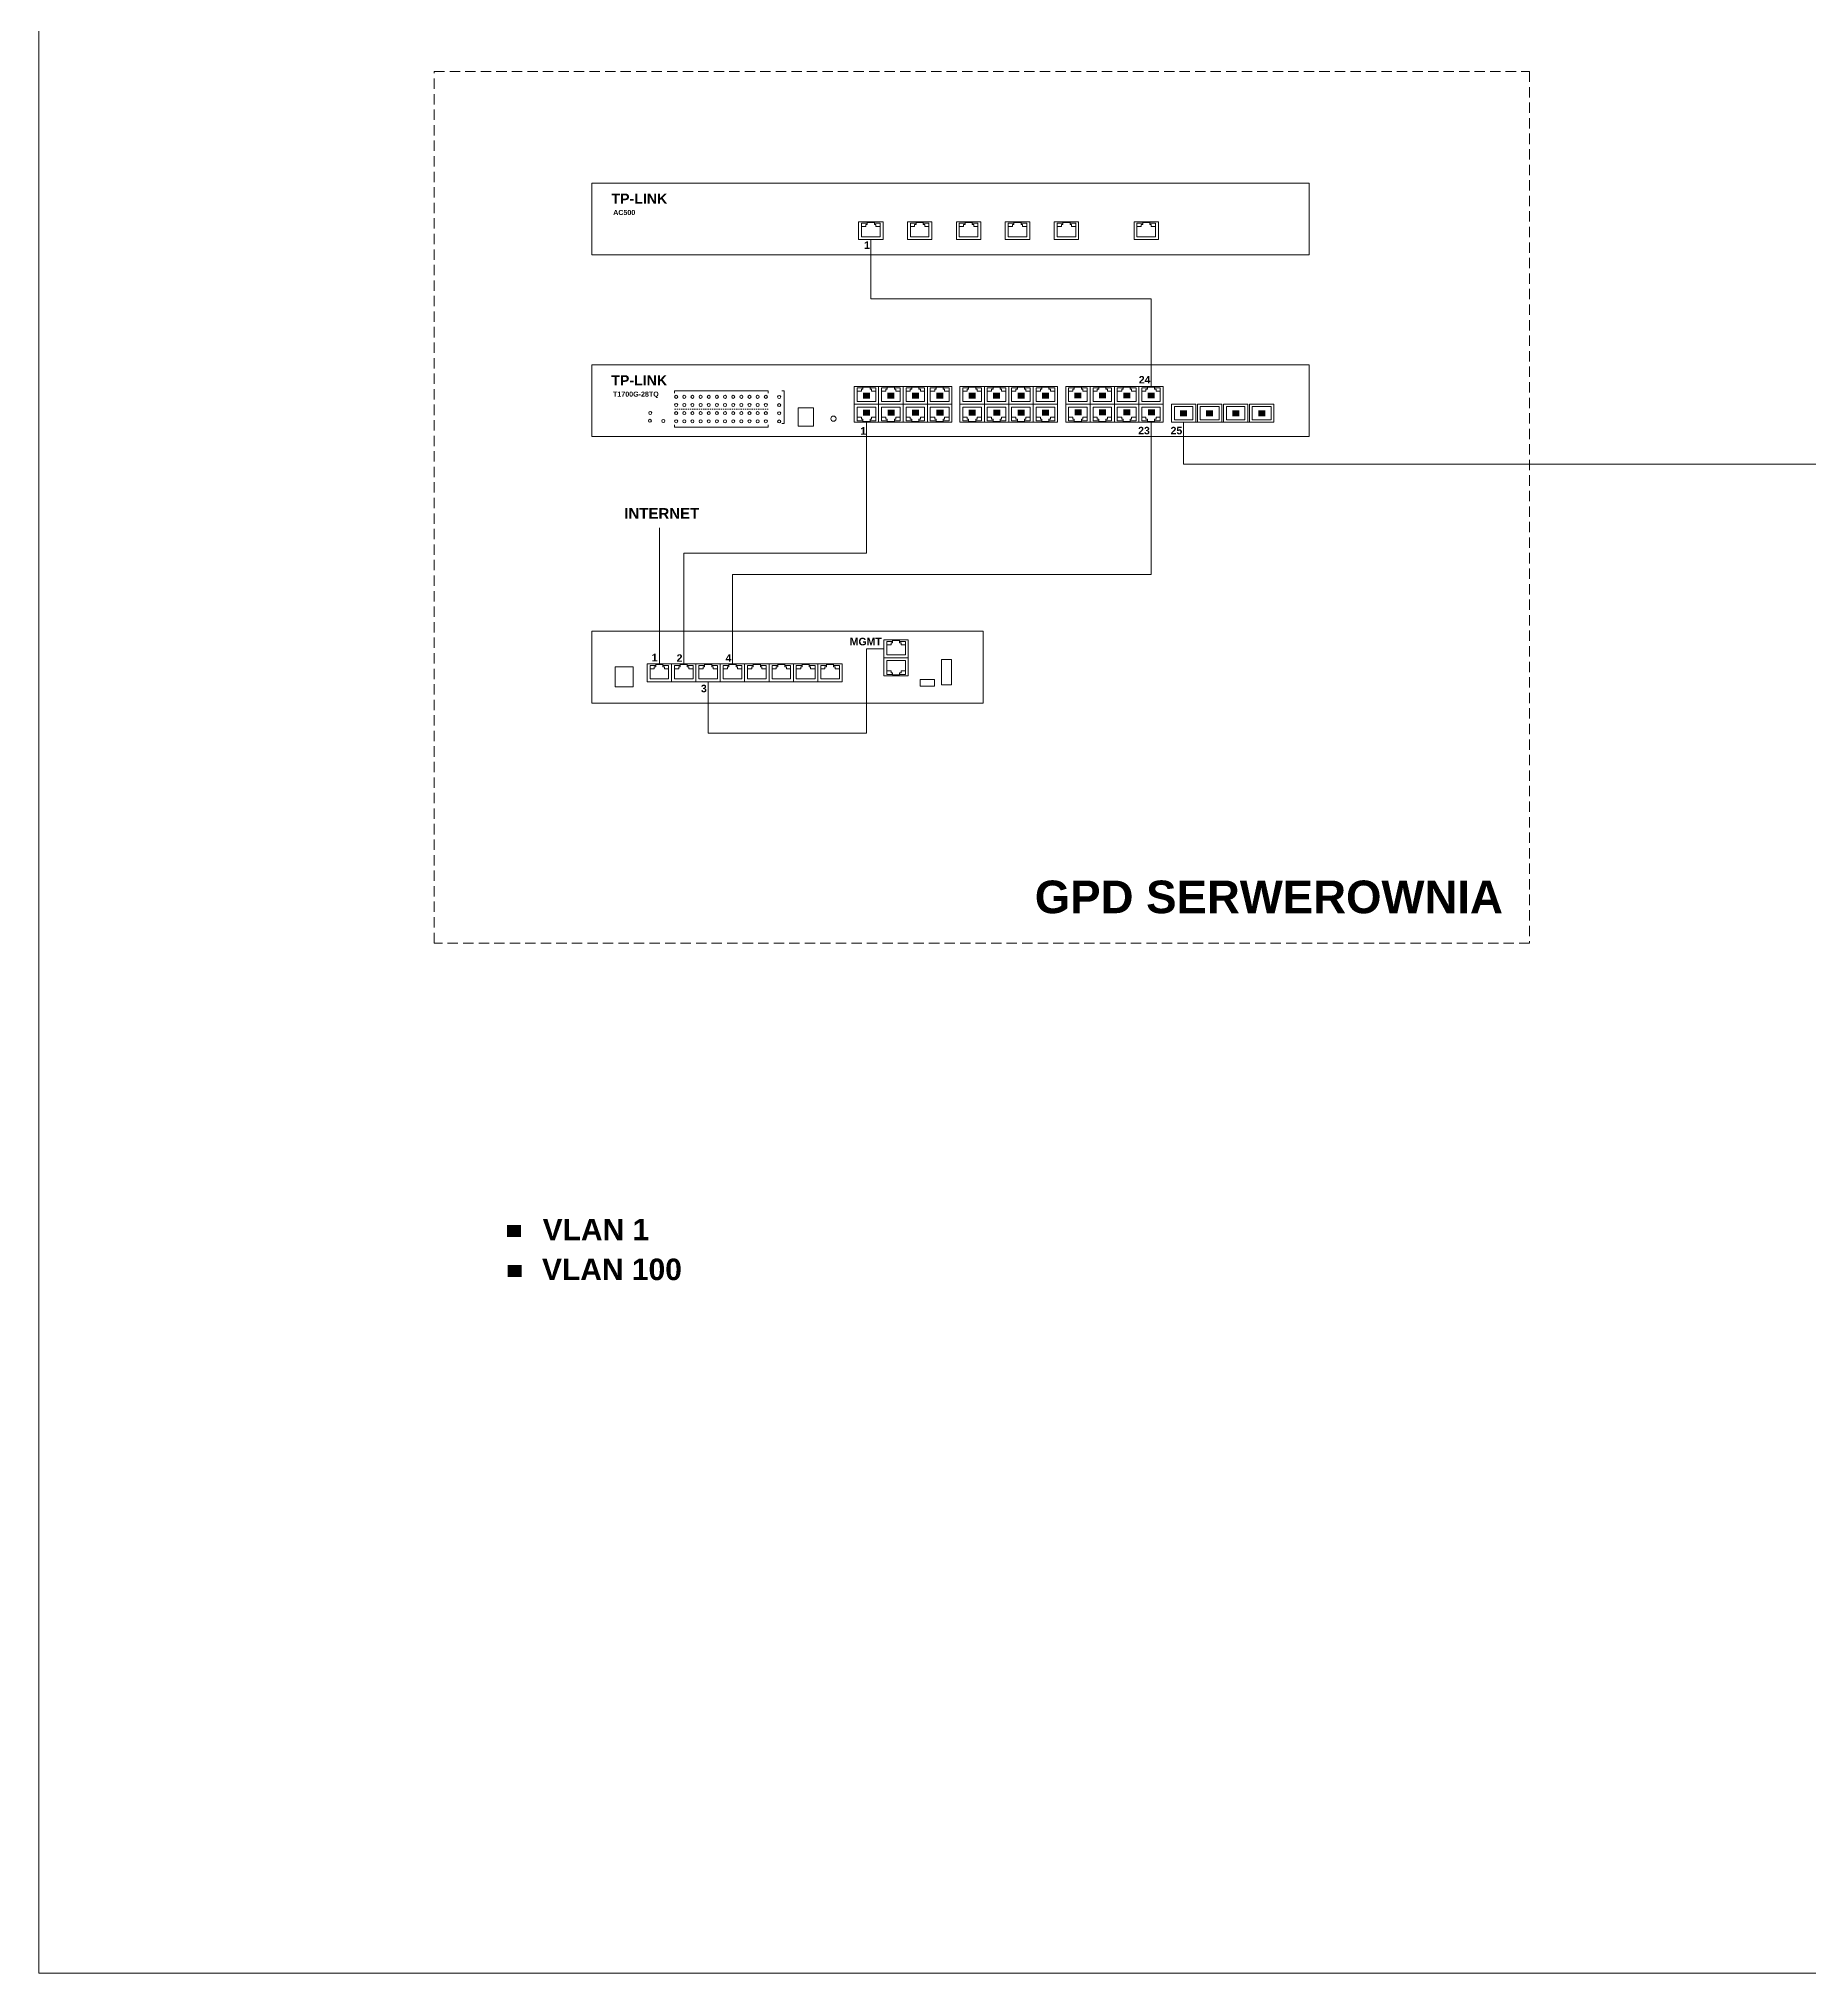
# Model space of a CAD drawing. Header units: millimetres. Extents: x -100 to 2795, y 2449 to 4458.
# Drawn here: x -100 to 985, y 2449 to 3635 of the extents above; entities that cross this region are included whole.
import ezdxf

# ---------------------------------------------------------------- set-up
doc = ezdxf.new("R2010")
doc.units = ezdxf.units.MM
doc.linetypes.add('JIS_02_0.7', pattern=[1.35, 0.75, -0.6])
doc.linetypes.add('KRESKOWA2', pattern=[9.525, 6.35, -3.175])
doc.layers.get('0').update_dxf_attribs({"lineweight": 0})
doc.styles.get("Standard").update_dxf_attribs({"font": 'arialbd.ttf'})

# ---------------------------------------------------------------- blocks, each defined once
blk = doc.blocks.new('TP-LINK T17000G')
for p, q in [((50.7, 28.1), (108.2, 28.1)), ((50.7, 28.1), (50.7, 26.6)), ((108.2, 28.1), (108.2, 26.6)), ((118, 28.1), (116.5, 28.1)), ((118, 28.1), (118, 8.1)), ((50.7, 5.8), (50.7, 7.3)), ((50.7, 5.8), (108.2, 5.8)), ((108.2, 5.8), (108.2, 7.3)), ((118, 8.1), (116.5, 8.1)), ((370.5, 8.8), (371.5, 8.8)), ((386.4, 8.8), (387.4, 8.8)), ((402.4, 8.8), (403.4, 8.8))]:
    blk.add_line(p, q)
at = {"lineweight": 0}
for p, q in [((162.7, 27.8), (165.4, 27.8)), ((165.4, 27.8), (165.4, 29.1)), ((165.4, 29.1), (166.3, 29.1)), ((166.3, 29.1), (166.3, 30.4)), ((166.3, 30.4), (170.7, 30.4)), ((170.7, 30.4), (170.7, 29.1)), ((170.7, 29.1), (171.5, 29.1)), ((171.5, 29.1), (171.5, 27.8)), ((171.5, 27.8), (174.2, 27.8)), ((177.7, 27.8), (180.3, 27.8)), ((180.3, 27.8), (180.3, 29.1)), ((180.3, 29.1), (181.2, 29.1)), ((181.2, 29.1), (181.2, 30.4)), ((181.2, 30.4), (185.6, 30.4)), ((185.6, 30.4), (185.6, 29.1)), ((185.6, 29.1), (186.5, 29.1)), ((186.5, 29.1), (186.5, 27.8)), ((186.5, 27.8), (189.1, 27.8)), ((192.7, 27.8), (195.3, 27.8)), ((195.3, 27.8), (195.3, 29.1)), ((195.3, 29.1), (196.2, 29.1)), ((196.2, 29.1), (196.2, 30.4)), ((196.2, 30.4), (200.6, 30.4)), ((200.6, 30.4), (200.6, 29.1)), ((200.6, 29.1), (201.5, 29.1)), ((201.5, 29.1), (201.5, 27.8)), ((201.5, 27.8), (204.1, 27.8)), ((207.6, 27.8), (210.3, 27.8)), ((210.3, 27.8), (210.3, 29.1)), ((210.3, 29.1), (211.1, 29.1)), ((211.1, 29.1), (211.1, 30.4)), ((211.1, 30.4), (215.5, 30.4)), ((215.5, 30.4), (215.5, 29.1)), ((215.5, 29.1), (216.4, 29.1)), ((216.4, 29.1), (216.4, 27.8)), ((216.4, 27.8), (219.1, 27.8)), ((227.6, 27.8), (230.2, 27.8)), ((230.2, 27.8), (230.2, 29.1)), ((230.2, 29.1), (231.1, 29.1)), ((231.1, 29.1), (231.1, 30.4)), ((231.1, 30.4), (235.5, 30.4)), ((235.5, 30.4), (235.5, 29.1)), ((235.5, 29.1), (236.4, 29.1)), ((236.4, 29.1), (236.4, 27.8)), ((236.4, 27.8), (239, 27.8)), ((242.5, 27.8), (245.2, 27.8)), ((245.2, 27.8), (245.2, 29.1)), ((245.2, 29.1), (246.1, 29.1)), ((246.1, 29.1), (246.1, 30.4)), ((246.1, 30.4), (250.5, 30.4)), ((250.5, 30.4), (250.5, 29.1)), ((250.5, 29.1), (251.3, 29.1)), ((251.3, 29.1), (251.3, 27.8)), ((251.3, 27.8), (254, 27.8)), ((257.5, 27.8), (260.1, 27.8)), ((260.1, 27.8), (260.1, 29.1)), ((260.1, 29.1), (261, 29.1)), ((261, 29.1), (261, 30.4)), ((261, 30.4), (265.4, 30.4)), ((265.4, 30.4), (265.4, 29.1)), ((265.4, 29.1), (266.3, 29.1)), ((266.3, 29.1), (266.3, 27.8)), ((266.3, 27.8), (268.9, 27.8)), ((272.5, 27.8), (275.1, 27.8)), ((275.1, 27.8), (275.1, 29.1)), ((275.1, 29.1), (276, 29.1)), ((276, 29.1), (276, 30.4)), ((276, 30.4), (280.4, 30.4)), ((280.4, 30.4), (280.4, 29.1)), ((280.4, 29.1), (281.3, 29.1)), ((281.3, 29.1), (281.3, 27.8)), ((281.3, 27.8), (283.9, 27.8)), ((292.4, 27.8), (295.1, 27.8)), ((295.1, 27.8), (295.1, 29.1)), ((295.1, 29.1), (295.9, 29.1)), ((295.9, 29.1), (295.9, 30.4)), ((295.9, 30.4), (300.3, 30.4)), ((300.3, 30.4), (300.3, 29.1)), ((300.3, 29.1), (301.2, 29.1)), ((301.2, 29.1), (301.2, 27.8)), ((301.2, 27.8), (303.9, 27.8)), ((307.4, 27.8), (310, 27.8)), ((310, 27.8), (310, 29.1)), ((310, 29.1), (310.9, 29.1)), ((310.9, 29.1), (310.9, 30.4)), ((310.9, 30.4), (315.3, 30.4)), ((315.3, 30.4), (315.3, 29.1)), ((315.3, 29.1), (316.2, 29.1)), ((316.2, 29.1), (316.2, 27.8)), ((316.2, 27.8), (318.8, 27.8)), ((322.3, 27.8), (325, 27.8)), ((325, 27.8), (325, 29.1)), ((325, 29.1), (325.9, 29.1)), ((325.9, 29.1), (325.9, 30.4)), ((325.9, 30.4), (330.3, 30.4)), ((330.3, 30.4), (330.3, 29.1)), ((330.3, 29.1), (331.1, 29.1)), ((331.1, 29.1), (331.1, 27.8)), ((331.1, 27.8), (333.8, 27.8)), ((337.3, 27.8), (339.9, 27.8)), ((339.9, 27.8), (339.9, 29.1)), ((339.9, 29.1), (340.8, 29.1)), ((340.8, 29.1), (340.8, 30.4)), ((340.8, 30.4), (345.2, 30.4)), ((345.2, 30.4), (345.2, 29.1)), ((345.2, 29.1), (346.1, 29.1)), ((346.1, 29.1), (346.1, 27.8)), ((346.1, 27.8), (348.7, 27.8)), ((162.7, 11.9), (165.4, 11.9)), ((165.4, 11.9), (165.4, 10.6)), ((171.5, 10.6), (171.5, 11.9)), ((171.5, 11.9), (174.2, 11.9)), ((177.7, 11.9), (180.3, 11.9)), ((180.3, 11.9), (180.3, 10.6)), ((186.5, 10.6), (186.5, 11.9)), ((186.5, 11.9), (189.1, 11.9)), ((192.7, 11.9), (195.3, 11.9)), ((195.3, 11.9), (195.3, 10.6)), ((201.5, 10.6), (201.5, 11.9)), ((201.5, 11.9), (204.1, 11.9)), ((207.6, 11.9), (210.3, 11.9)), ((210.3, 11.9), (210.3, 10.6)), ((216.4, 10.6), (216.4, 11.9)), ((216.4, 11.9), (219.1, 11.9)), ((227.6, 11.9), (230.2, 11.9)), ((230.2, 11.9), (230.2, 10.6)), ((236.4, 10.6), (236.4, 11.9)), ((236.4, 11.9), (239, 11.9)), ((242.5, 11.9), (245.2, 11.9)), ((245.2, 11.9), (245.2, 10.6)), ((251.3, 10.6), (251.3, 11.9)), ((251.3, 11.9), (254, 11.9)), ((257.5, 11.9), (260.1, 11.9)), ((260.1, 11.9), (260.1, 10.6)), ((266.3, 10.6), (266.3, 11.9)), ((266.3, 11.9), (268.9, 11.9)), ((272.5, 11.9), (275.1, 11.9)), ((275.1, 11.9), (275.1, 10.6)), ((281.3, 10.6), (281.3, 11.9)), ((281.3, 11.9), (283.9, 11.9)), ((292.4, 11.9), (295.1, 11.9)), ((295.1, 11.9), (295.1, 10.6)), ((301.2, 10.6), (301.2, 11.9)), ((301.2, 11.9), (303.9, 11.9)), ((307.4, 11.9), (310, 11.9)), ((310, 11.9), (310, 10.6)), ((316.2, 10.6), (316.2, 11.9)), ((316.2, 11.9), (318.8, 11.9)), ((322.3, 11.9), (325, 11.9)), ((325, 11.9), (325, 10.6)), ((331.1, 10.6), (331.1, 11.9)), ((331.1, 11.9), (333.8, 11.9)), ((337.3, 11.9), (339.9, 11.9)), ((339.9, 11.9), (339.9, 10.6)), ((346.1, 10.6), (346.1, 11.9)), ((346.1, 11.9), (348.7, 11.9)), ((165.4, 10.6), (166.3, 10.6)), ((166.3, 10.6), (166.3, 9.3)), ((166.3, 9.3), (170.7, 9.3)), ((170.7, 9.3), (170.7, 10.6)), ((170.7, 10.6), (171.5, 10.6)), ((180.3, 10.6), (181.2, 10.6)), ((181.2, 10.6), (181.2, 9.3)), ((181.2, 9.3), (185.6, 9.3)), ((185.6, 9.3), (185.6, 10.6)), ((185.6, 10.6), (186.5, 10.6)), ((195.3, 10.6), (196.2, 10.6)), ((196.2, 10.6), (196.2, 9.3)), ((196.2, 9.3), (200.6, 9.3)), ((200.6, 9.3), (200.6, 10.6)), ((200.6, 10.6), (201.5, 10.6)), ((210.3, 10.6), (211.1, 10.6)), ((211.1, 10.6), (211.1, 9.3)), ((211.1, 9.3), (215.5, 9.3)), ((215.5, 9.3), (215.5, 10.6)), ((215.5, 10.6), (216.4, 10.6)), ((230.2, 10.6), (231.1, 10.6)), ((231.1, 10.6), (231.1, 9.3)), ((231.1, 9.3), (235.5, 9.3)), ((235.5, 9.3), (235.5, 10.6)), ((235.5, 10.6), (236.4, 10.6)), ((245.2, 10.6), (246.1, 10.6)), ((246.1, 10.6), (246.1, 9.3)), ((246.1, 9.3), (250.5, 9.3)), ((250.5, 9.3), (250.5, 10.6)), ((250.5, 10.6), (251.3, 10.6)), ((260.1, 10.6), (261, 10.6)), ((261, 10.6), (261, 9.3)), ((261, 9.3), (265.4, 9.3)), ((265.4, 9.3), (265.4, 10.6)), ((265.4, 10.6), (266.3, 10.6)), ((275.1, 10.6), (276, 10.6)), ((276, 10.6), (276, 9.3)), ((276, 9.3), (280.4, 9.3)), ((280.4, 9.3), (280.4, 10.6)), ((280.4, 10.6), (281.3, 10.6)), ((295.1, 10.6), (295.9, 10.6)), ((295.9, 10.6), (295.9, 9.3)), ((295.9, 9.3), (300.3, 9.3)), ((300.3, 9.3), (300.3, 10.6)), ((300.3, 10.6), (301.2, 10.6)), ((310, 10.6), (310.9, 10.6)), ((310.9, 10.6), (310.9, 9.3)), ((310.9, 9.3), (315.3, 9.3)), ((315.3, 9.3), (315.3, 10.6)), ((315.3, 10.6), (316.2, 10.6)), ((325, 10.6), (325.9, 10.6)), ((325.9, 10.6), (325.9, 9.3)), ((325.9, 9.3), (330.3, 9.3)), ((330.3, 9.3), (330.3, 10.6)), ((330.3, 10.6), (331.1, 10.6)), ((339.9, 10.6), (340.8, 10.6)), ((340.8, 10.6), (340.8, 9.3)), ((340.8, 9.3), (345.2, 9.3)), ((345.2, 9.3), (345.2, 10.6)), ((345.2, 10.6), (346.1, 10.6))]:
    blk.add_line(p, q, dxfattribs=at)
at = {"linetype": 'JIS_02_0.7'}
blk.add_line((50.7, 16.8), (108.2, 16.8), dxfattribs=at)
for points in [[(440, 0), (0, 0), (0, 44), (440, 44)], [(126.5, 17.6), (136, 17.6), (136, 6.5), (126.5, 6.5)]]:
    blk.add_lwpolyline(points, close=True)
at = {"lineweight": 0}
for points in [[(161, 19.8), (175.9, 19.8), (175.9, 30.8), (161, 30.8)], [(175.9, 19.8), (190.9, 19.8), (190.9, 30.8), (175.9, 30.8)], [(190.9, 19.8), (205.9, 19.8), (205.9, 30.8), (190.9, 30.8)], [(205.9, 19.8), (220.8, 19.8), (220.8, 30.8), (205.9, 30.8)], [(225.8, 19.8), (240.8, 19.8), (240.8, 30.8), (225.8, 30.8)], [(240.8, 19.8), (255.7, 19.8), (255.7, 30.8), (240.8, 30.8)], [(255.7, 19.8), (270.7, 19.8), (270.7, 30.8), (255.7, 30.8)], [(270.7, 19.8), (285.7, 19.8), (285.7, 30.8), (270.7, 30.8)], [(290.7, 19.8), (305.6, 19.8), (305.6, 30.8), (290.7, 30.8)], [(305.6, 19.8), (320.6, 19.8), (320.6, 30.8), (305.6, 30.8)], [(320.6, 19.8), (335.5, 19.8), (335.5, 30.8), (320.6, 30.8)], [(335.5, 19.8), (350.5, 19.8), (350.5, 30.8), (335.5, 30.8)], [(161, 19.8), (175.9, 19.8), (175.9, 8.8), (161, 8.8)], [(175.9, 19.8), (190.9, 19.8), (190.9, 8.8), (175.9, 8.8)], [(190.9, 19.8), (205.9, 19.8), (205.9, 8.8), (190.9, 8.8)], [(205.9, 19.8), (220.8, 19.8), (220.8, 8.8), (205.9, 8.8)], [(225.8, 19.8), (240.8, 19.8), (240.8, 8.8), (225.8, 8.8)], [(240.8, 19.8), (255.7, 19.8), (255.7, 8.8), (240.8, 8.8)], [(255.7, 19.8), (270.7, 19.8), (270.7, 8.8), (255.7, 8.8)], [(270.7, 19.8), (285.7, 19.8), (285.7, 8.8), (270.7, 8.8)], [(290.7, 19.8), (305.6, 19.8), (305.6, 8.8), (290.7, 8.8)], [(305.6, 19.8), (320.6, 19.8), (320.6, 8.8), (305.6, 8.8)], [(320.6, 19.8), (335.5, 19.8), (335.5, 8.8), (320.6, 8.8)], [(335.5, 19.8), (350.5, 19.8), (350.5, 8.8), (335.5, 8.8)], [(355.5, 19.8), (370.5, 19.8), (370.5, 8.8), (355.5, 8.8)], [(357.3, 18.5), (368.7, 18.5), (368.7, 10.2), (357.3, 10.2)], [(371.5, 19.8), (386.4, 19.8), (386.4, 8.8), (371.5, 8.8)], [(373.2, 18.5), (384.7, 18.5), (384.7, 10.2), (373.2, 10.2)], [(387.4, 19.8), (402.4, 19.8), (402.4, 8.8), (387.4, 8.8)], [(389.2, 18.5), (400.6, 18.5), (400.6, 10.2), (389.2, 10.2)], [(403.4, 19.8), (418.3, 19.8), (418.3, 8.8), (403.4, 8.8)], [(405.1, 18.5), (416.6, 18.5), (416.6, 10.2), (405.1, 10.2)]]:
    blk.add_lwpolyline(points, close=True, dxfattribs=at)
for points in [[(166.3, 30), (162.7, 30), (162.7, 21.6), (174.2, 21.6), (174.2, 30), (170.7, 30)], [(181.2, 30), (177.7, 30), (177.7, 21.6), (189.1, 21.6), (189.1, 30), (185.6, 30)], [(196.2, 30), (192.7, 30), (192.7, 21.6), (204.1, 21.6), (204.1, 30), (200.6, 30)], [(211.1, 30), (207.6, 30), (207.6, 21.6), (219.1, 21.6), (219.1, 30), (215.5, 30)], [(231.1, 30), (227.6, 30), (227.6, 21.6), (239, 21.6), (239, 30), (235.5, 30)], [(246.1, 30), (242.5, 30), (242.5, 21.6), (254, 21.6), (254, 30), (250.5, 30)], [(261, 30), (257.5, 30), (257.5, 21.6), (268.9, 21.6), (268.9, 30), (265.4, 30)], [(276, 30), (272.5, 30), (272.5, 21.6), (283.9, 21.6), (283.9, 30), (280.4, 30)], [(295.9, 30), (292.4, 30), (292.4, 21.6), (303.9, 21.6), (303.9, 30), (300.3, 30)], [(310.9, 30), (307.4, 30), (307.4, 21.6), (318.8, 21.6), (318.8, 30), (315.3, 30)], [(325.9, 30), (322.3, 30), (322.3, 21.6), (333.8, 21.6), (333.8, 30), (330.3, 30)], [(340.8, 30), (337.3, 30), (337.3, 21.6), (348.7, 21.6), (348.7, 30), (345.2, 30)], [(166.3, 9.7), (162.7, 9.7), (162.7, 18.1), (174.2, 18.1), (174.2, 9.7), (170.7, 9.7)], [(181.2, 9.7), (177.7, 9.7), (177.7, 18.1), (189.1, 18.1), (189.1, 9.7), (185.6, 9.7)], [(196.2, 9.7), (192.7, 9.7), (192.7, 18.1), (204.1, 18.1), (204.1, 9.7), (200.6, 9.7)], [(211.1, 9.7), (207.6, 9.7), (207.6, 18.1), (219.1, 18.1), (219.1, 9.7), (215.5, 9.7)], [(231.1, 9.7), (227.6, 9.7), (227.6, 18.1), (239, 18.1), (239, 9.7), (235.5, 9.7)], [(246.1, 9.7), (242.5, 9.7), (242.5, 18.1), (254, 18.1), (254, 9.7), (250.5, 9.7)], [(261, 9.7), (257.5, 9.7), (257.5, 18.1), (268.9, 18.1), (268.9, 9.7), (265.4, 9.7)], [(276, 9.7), (272.5, 9.7), (272.5, 18.1), (283.9, 18.1), (283.9, 9.7), (280.4, 9.7)], [(295.9, 9.7), (292.4, 9.7), (292.4, 18.1), (303.9, 18.1), (303.9, 9.7), (300.3, 9.7)], [(310.9, 9.7), (307.4, 9.7), (307.4, 18.1), (318.8, 18.1), (318.8, 9.7), (315.3, 9.7)], [(325.9, 9.7), (322.3, 9.7), (322.3, 18.1), (333.8, 18.1), (333.8, 9.7), (330.3, 9.7)], [(340.8, 9.7), (337.3, 9.7), (337.3, 18.1), (348.7, 18.1), (348.7, 9.7), (345.2, 9.7)]]:
    blk.add_lwpolyline(points, dxfattribs=at)
for centre, radius in [((51.7, 24.4), 0.936), ((56.7, 24.4), 0.936), ((61.7, 24.4), 0.936), ((66.7, 24.4), 0.936), ((71.7, 24.4), 0.936), ((76.7, 24.4), 0.936), ((81.7, 24.4), 0.936), ((86.7, 24.4), 0.936), ((91.7, 24.4), 0.936), ((96.7, 24.4), 0.936), ((101.7, 24.4), 0.936), ((106.7, 24.4), 0.936), ((114.9, 24.3), 0.936), ((35.8, 14.5), 0.936), ((51.7, 19.4), 0.936), ((51.7, 14.4), 0.936), ((56.7, 19.4), 0.936), ((56.7, 14.4), 0.936), ((61.7, 19.4), 0.936), ((61.7, 14.4), 0.936), ((66.7, 19.4), 0.936), ((66.7, 14.4), 0.936), ((71.7, 19.4), 0.936), ((71.7, 14.4), 0.936), ((76.7, 19.4), 0.936), ((76.7, 14.4), 0.936), ((81.7, 19.4), 0.936), ((81.7, 14.4), 0.936), ((86.7, 19.4), 0.936), ((86.7, 14.4), 0.936), ((91.7, 19.4), 0.936), ((91.7, 14.4), 0.936), ((96.7, 19.4), 0.936), ((96.7, 14.4), 0.936), ((101.7, 19.4), 0.936), ((101.7, 14.4), 0.936), ((106.7, 19.4), 0.936), ((106.7, 14.4), 0.936), ((114.9, 19.3), 0.936), ((114.9, 14.3), 0.936), ((148.2, 11), 1.61), ((35.6, 9.7), 0.936), ((43.8, 9.6), 0.936), ((51.7, 9.4), 0.936), ((56.7, 9.4), 0.936), ((61.7, 9.4), 0.936), ((66.7, 9.4), 0.936), ((71.7, 9.4), 0.936), ((76.7, 9.4), 0.936), ((81.7, 9.4), 0.936), ((86.7, 9.4), 0.936), ((91.7, 9.4), 0.936), ((96.7, 9.4), 0.936), ((101.7, 9.4), 0.936), ((106.7, 9.4), 0.936), ((114.9, 9.3), 0.936)]:
    blk.add_circle(centre, radius)
for s, height, p in [('TP-LINK', 6.22, (11.9, 31.4)), ('T1700G-28TQ', 3.109, (13, 24.5))]:
    blk.add_text(s, height=height).set_placement(p)
blk = doc.blocks.new('ASA5506')
at = {"lineweight": 0}
for p, q in [((180.9, 35.6), (183.5, 35.6)), ((183.5, 35.6), (183.5, 37)), ((183.5, 37), (184.4, 37)), ((184.4, 37), (184.4, 38.3)), ((184.4, 38.3), (188.8, 38.3)), ((188.8, 38.3), (188.8, 37)), ((188.8, 37), (189.7, 37)), ((189.7, 37), (189.7, 35.6)), ((189.7, 35.6), (192.3, 35.6)), ((35.7, 20.9), (38.3, 20.9)), ((38.3, 20.9), (38.3, 22.2)), ((38.3, 22.2), (39.2, 22.2)), ((39.2, 22.2), (39.2, 23.6)), ((39.2, 23.6), (43.6, 23.6)), ((43.6, 23.6), (43.6, 22.2)), ((43.6, 22.2), (44.5, 22.2)), ((44.5, 22.2), (44.5, 20.9)), ((44.5, 20.9), (47.1, 20.9)), ((50.6, 20.9), (53.3, 20.9)), ((53.3, 20.9), (53.3, 22.2)), ((53.3, 22.2), (54.1, 22.2)), ((54.1, 22.2), (54.1, 23.6)), ((54.1, 23.6), (58.5, 23.6)), ((58.5, 23.6), (58.5, 22.2)), ((58.5, 22.2), (59.4, 22.2)), ((59.4, 22.2), (59.4, 20.9)), ((59.4, 20.9), (62.1, 20.9)), ((65.6, 20.9), (68.2, 20.9)), ((68.2, 20.9), (68.2, 22.2)), ((68.2, 22.2), (69.1, 22.2)), ((69.1, 22.2), (69.1, 23.6)), ((69.1, 23.6), (73.5, 23.6)), ((73.5, 23.6), (73.5, 22.2)), ((73.5, 22.2), (74.4, 22.2)), ((74.4, 22.2), (74.4, 20.9)), ((74.4, 20.9), (77, 20.9)), ((80.5, 20.9), (83.2, 20.9)), ((83.2, 20.9), (83.2, 22.2)), ((83.2, 22.2), (84.1, 22.2)), ((84.1, 22.2), (84.1, 23.6)), ((84.1, 23.6), (88.5, 23.6)), ((88.5, 23.6), (88.5, 22.2)), ((88.5, 22.2), (89.3, 22.2)), ((89.3, 22.2), (89.3, 20.9)), ((89.3, 20.9), (92, 20.9)), ((95.5, 20.9), (98.1, 20.9)), ((98.1, 20.9), (98.1, 22.2)), ((98.1, 22.2), (99, 22.2)), ((99, 22.2), (99, 23.6)), ((99, 23.6), (103.4, 23.6)), ((103.4, 23.6), (103.4, 22.2)), ((103.4, 22.2), (104.3, 22.2)), ((104.3, 22.2), (104.3, 20.9)), ((104.3, 20.9), (106.9, 20.9)), ((110.5, 20.9), (113.1, 20.9)), ((113.1, 20.9), (113.1, 22.2)), ((113.1, 22.2), (114, 22.2)), ((114, 22.2), (114, 23.6)), ((114, 23.6), (118.4, 23.6)), ((118.4, 23.6), (118.4, 22.2)), ((118.4, 22.2), (119.3, 22.2)), ((119.3, 22.2), (119.3, 20.9)), ((119.3, 20.9), (121.9, 20.9)), ((125.4, 20.9), (128.1, 20.9)), ((128.1, 20.9), (128.1, 22.2)), ((128.1, 22.2), (128.9, 22.2)), ((128.9, 22.2), (128.9, 23.6)), ((128.9, 23.6), (133.3, 23.6)), ((133.3, 23.6), (133.3, 22.2)), ((133.3, 22.2), (134.2, 22.2)), ((134.2, 22.2), (134.2, 20.9)), ((134.2, 20.9), (136.9, 20.9)), ((140.4, 20.9), (143, 20.9)), ((143, 20.9), (143, 22.2)), ((143, 22.2), (143.9, 22.2)), ((143.9, 22.2), (143.9, 23.6)), ((143.9, 23.6), (148.3, 23.6)), ((148.3, 23.6), (148.3, 22.2)), ((148.3, 22.2), (149.2, 22.2)), ((149.2, 22.2), (149.2, 20.9)), ((149.2, 20.9), (151.8, 20.9)), ((183.5, 19.8), (180.9, 19.8)), ((183.5, 18.5), (183.5, 19.8)), ((184.4, 18.5), (183.5, 18.5)), ((184.4, 17.2), (184.4, 18.5)), ((188.8, 17.2), (184.4, 17.2)), ((189.7, 18.5), (188.8, 18.5)), ((188.8, 18.5), (188.8, 17.2)), ((192.3, 19.8), (189.7, 19.8)), ((189.7, 19.8), (189.7, 18.5))]:
    blk.add_line(p, q, dxfattribs=at)
for p, q in [((240, 0), (240, 44)), ((0, 0), (240, 0))]:
    blk.add_line(p, q)
for points in [[(0, 0), (240, 0), (240, 44), (0, 44)], [(214.4, 26.7), (220.7, 26.7), (220.7, 11.1), (214.4, 11.1)], [(14.2, 22.2), (25.4, 22.2), (25.4, 9.9), (14.2, 9.9)], [(201.4, 14.5), (210.2, 14.5), (210.2, 10.3), (201.4, 10.3)]]:
    blk.add_lwpolyline(points, close=True)
for points in [[(179.1, 27.7), (194.1, 27.7), (194.1, 38.7), (179.1, 38.7)], [(33.9, 13), (48.9, 13), (48.9, 24), (33.9, 24)], [(48.9, 13), (63.8, 13), (63.8, 24), (48.9, 24)], [(63.8, 13), (78.8, 13), (78.8, 24), (63.8, 24)], [(78.8, 13), (93.7, 13), (93.7, 24), (78.8, 24)], [(93.7, 13), (108.7, 13), (108.7, 24), (93.7, 24)], [(108.7, 13), (123.7, 13), (123.7, 24), (108.7, 24)], [(123.7, 13), (138.6, 13), (138.6, 24), (123.7, 24)], [(138.6, 13), (153.6, 13), (153.6, 24), (138.6, 24)], [(194.1, 27.7), (179.1, 27.7), (179.1, 16.7), (194.1, 16.7)]]:
    blk.add_lwpolyline(points, close=True, dxfattribs=at)
for points in [[(184.4, 37.8), (180.9, 37.8), (180.9, 29.5), (192.3, 29.5), (192.3, 37.8), (188.8, 37.8)], [(188.8, 17.6), (192.3, 17.6), (192.3, 26), (180.9, 26), (180.9, 17.6), (184.4, 17.6)], [(39.2, 23.1), (35.7, 23.1), (35.7, 14.8), (47.1, 14.8), (47.1, 23.1), (43.6, 23.1)], [(54.1, 23.1), (50.6, 23.1), (50.6, 14.8), (62.1, 14.8), (62.1, 23.1), (58.5, 23.1)], [(69.1, 23.1), (65.6, 23.1), (65.6, 14.8), (77, 14.8), (77, 23.1), (73.5, 23.1)], [(84.1, 23.1), (80.5, 23.1), (80.5, 14.8), (92, 14.8), (92, 23.1), (88.5, 23.1)], [(99, 23.1), (95.5, 23.1), (95.5, 14.8), (106.9, 14.8), (106.9, 23.1), (103.4, 23.1)], [(114, 23.1), (110.5, 23.1), (110.5, 14.8), (121.9, 14.8), (121.9, 23.1), (118.4, 23.1)], [(128.9, 23.1), (125.4, 23.1), (125.4, 14.8), (136.9, 14.8), (136.9, 23.1), (133.3, 23.1)], [(143.9, 23.1), (140.4, 23.1), (140.4, 14.8), (151.8, 14.8), (151.8, 23.1), (148.3, 23.1)]]:
    blk.add_lwpolyline(points, dxfattribs=at)

msp = doc.modelspace()

# ---------------------------------------------------------------- hatches: boundary and pattern name
at = {"transparency": 33554508}
h = msp.add_hatch(color=1, dxfattribs=at)
h.dxf.hatch_style = 1
h.paths.add_polyline_path([(409.9, 3418.2), (405.6, 3418.2), (405.6, 3414.5), (409.9, 3414.5)])
h = msp.add_hatch(color=1, dxfattribs=at)
h.dxf.hatch_style = 1
h.paths.add_polyline_path([(424.9, 3418.2), (420.6, 3418.2), (420.6, 3414.5), (424.9, 3414.5)])
h = msp.add_hatch(color=1, dxfattribs=at)
h.dxf.hatch_style = 1
h.paths.add_polyline_path([(439.9, 3418.2), (435.6, 3418.2), (435.6, 3414.5), (439.9, 3414.5)])
h = msp.add_hatch(color=1, dxfattribs=at)
h.dxf.hatch_style = 1
h.paths.add_polyline_path([(454.9, 3418.2), (450.6, 3418.2), (450.6, 3414.5), (454.9, 3414.5)])
h = msp.add_hatch(color=1, dxfattribs=at)
h.dxf.hatch_style = 1
h.paths.add_polyline_path([(474.7, 3418.2), (470.4, 3418.2), (470.4, 3414.5), (474.7, 3414.5)])
h = msp.add_hatch(color=1, dxfattribs=at)
h.dxf.hatch_style = 1
h.paths.add_polyline_path([(489.7, 3418.2), (485.4, 3418.2), (485.4, 3414.5), (489.7, 3414.5)])
h = msp.add_hatch(color=1, dxfattribs=at)
h.dxf.hatch_style = 1
h.paths.add_polyline_path([(504.7, 3418.2), (500.4, 3418.2), (500.4, 3414.5), (504.7, 3414.5)])
h = msp.add_hatch(color=1, dxfattribs=at)
h.dxf.hatch_style = 1
h.paths.add_polyline_path([(519.7, 3418.2), (515.4, 3418.2), (515.4, 3414.5), (519.7, 3414.5)])
h = msp.add_hatch(color=1, dxfattribs=at)
h.dxf.hatch_style = 1
h.paths.add_polyline_path([(539.6, 3418.3), (535.3, 3418.3), (535.3, 3414.7), (539.6, 3414.7)])
h = msp.add_hatch(color=1, dxfattribs=at)
h.dxf.hatch_style = 1
h.paths.add_polyline_path([(554.6, 3418.3), (550.3, 3418.3), (550.3, 3414.7), (554.6, 3414.7)])
h = msp.add_hatch(color=3, dxfattribs=at)
h.dxf.hatch_style = 1
h.paths.add_polyline_path([(569.6, 3418.3), (565.3, 3418.3), (565.3, 3414.7), (569.6, 3414.7)])
h = msp.add_hatch(color=3, dxfattribs=at)
h.dxf.hatch_style = 1
h.paths.add_polyline_path([(584.6, 3418.3), (580.3, 3418.3), (580.3, 3414.7), (584.6, 3414.7)])
h = msp.add_hatch(color=1, dxfattribs=at)
h.dxf.hatch_style = 1
h.paths.add_polyline_path([(410, 3407.8), (405.7, 3407.8), (405.7, 3404.2), (410, 3404.2)])
h = msp.add_hatch(color=1, dxfattribs=at)
h.dxf.hatch_style = 1
h.paths.add_polyline_path([(425, 3407.8), (420.7, 3407.8), (420.7, 3404.2), (425, 3404.2)])
h = msp.add_hatch(color=1, dxfattribs=at)
h.dxf.hatch_style = 1
h.paths.add_polyline_path([(440, 3407.8), (435.7, 3407.8), (435.7, 3404.2), (440, 3404.2)])
h = msp.add_hatch(color=1, dxfattribs=at)
h.dxf.hatch_style = 1
h.paths.add_polyline_path([(455, 3407.8), (450.7, 3407.8), (450.7, 3404.2), (455, 3404.2)])
h = msp.add_hatch(color=1, dxfattribs=at)
h.dxf.hatch_style = 1
h.paths.add_polyline_path([(474.8, 3407.9), (470.5, 3407.9), (470.5, 3404.2), (474.8, 3404.2)])
h = msp.add_hatch(color=1, dxfattribs=at)
h.dxf.hatch_style = 1
h.paths.add_polyline_path([(489.8, 3407.9), (485.5, 3407.9), (485.5, 3404.2), (489.8, 3404.2)])
h = msp.add_hatch(color=1, dxfattribs=at)
h.dxf.hatch_style = 1
h.paths.add_polyline_path([(504.8, 3407.9), (500.5, 3407.9), (500.5, 3404.2), (504.8, 3404.2)])
h = msp.add_hatch(color=1, dxfattribs=at)
h.dxf.hatch_style = 1
h.paths.add_polyline_path([(519.8, 3407.9), (515.5, 3407.9), (515.5, 3404.2), (519.8, 3404.2)])
h = msp.add_hatch(color=1, dxfattribs=at)
h.dxf.hatch_style = 1
h.paths.add_polyline_path([(539.7, 3408), (535.4, 3408), (535.4, 3404.3), (539.7, 3404.3)])
h = msp.add_hatch(color=1, dxfattribs=at)
h.dxf.hatch_style = 1
h.paths.add_polyline_path([(554.7, 3408), (550.4, 3408), (550.4, 3404.3), (554.7, 3404.3)])
h = msp.add_hatch(color=1, dxfattribs=at)
h.dxf.hatch_style = 1
h.paths.add_polyline_path([(569.7, 3408), (565.4, 3408), (565.4, 3404.3), (569.7, 3404.3)])
h = msp.add_hatch(color=3, dxfattribs=at)
h.dxf.hatch_style = 1
h.paths.add_polyline_path([(584.7, 3408), (580.4, 3408), (580.4, 3404.3), (584.7, 3404.3)])
h = msp.add_hatch(color=1, dxfattribs=at)
h.dxf.hatch_style = 1
h.paths.add_polyline_path([(604.4, 3407.5), (600.1, 3407.5), (600.1, 3403.8), (604.4, 3403.8)])
h = msp.add_hatch(color=1, dxfattribs=at)
h.dxf.hatch_style = 1
h.paths.add_polyline_path([(620.4, 3407.5), (616.1, 3407.5), (616.1, 3403.8), (620.4, 3403.8)])
h = msp.add_hatch(color=1, dxfattribs=at)
h.dxf.hatch_style = 1
h.paths.add_polyline_path([(636.4, 3407.5), (632.1, 3407.5), (632.1, 3403.8), (636.4, 3403.8)])
h = msp.add_hatch(color=1, dxfattribs=at)
h.dxf.hatch_style = 1
h.paths.add_polyline_path([(652.4, 3407.5), (648.1, 3407.5), (648.1, 3403.8), (652.4, 3403.8)])
h = msp.add_hatch(color=1, dxfattribs=at)
h.dxf.hatch_style = 1
h.paths.add_polyline_path([(195.9, 2907.8), (187.3, 2907.8), (187.3, 2900.5), (195.9, 2900.5)])
h = msp.add_hatch(color=3, dxfattribs=at)
h.dxf.hatch_style = 1
h.paths.add_polyline_path([(196.3, 2883.2), (187.6, 2883.2), (187.6, 2875.9), (196.3, 2875.9)])

# ---------------------------------------------------------------- linework, layer by layer
at = {"lineweight": 0}
for p, q in [((404.7, 3520.1), (407.3, 3520.1)), ((407.3, 3520.1), (407.3, 3521.4)), ((407.3, 3521.4), (408.2, 3521.4)), ((408.2, 3521.4), (408.2, 3522.7)), ((408.2, 3522.7), (412.6, 3522.7)), ((412.6, 3522.7), (412.6, 3521.4)), ((412.6, 3521.4), (413.5, 3521.4)), ((413.5, 3521.4), (413.5, 3520.1)), ((413.5, 3520.1), (416.1, 3520.1)), ((434.7, 3520.1), (437.3, 3520.1)), ((437.3, 3520.1), (437.3, 3521.4)), ((437.3, 3521.4), (438.2, 3521.4)), ((438.2, 3521.4), (438.2, 3522.7)), ((438.2, 3522.7), (442.6, 3522.7)), ((442.6, 3522.7), (442.6, 3521.4)), ((442.6, 3521.4), (443.5, 3521.4)), ((443.5, 3521.4), (443.5, 3520.1)), ((443.5, 3520.1), (446.1, 3520.1)), ((464.7, 3520.1), (467.3, 3520.1)), ((467.3, 3520.1), (467.3, 3521.4)), ((467.3, 3521.4), (468.2, 3521.4)), ((468.2, 3521.4), (468.2, 3522.7)), ((468.2, 3522.7), (472.6, 3522.7)), ((472.6, 3522.7), (472.6, 3521.4)), ((472.6, 3521.4), (473.5, 3521.4)), ((473.5, 3521.4), (473.5, 3520.1)), ((473.5, 3520.1), (476.1, 3520.1)), ((494.7, 3520.1), (497.3, 3520.1)), ((497.3, 3520.1), (497.3, 3521.4)), ((497.3, 3521.4), (498.2, 3521.4)), ((498.2, 3521.4), (498.2, 3522.7)), ((498.2, 3522.7), (502.6, 3522.7)), ((502.6, 3522.7), (502.6, 3521.4)), ((502.6, 3521.4), (503.5, 3521.4)), ((503.5, 3521.4), (503.5, 3520.1)), ((503.5, 3520.1), (506.1, 3520.1)), ((524.7, 3520.1), (527.3, 3520.1)), ((527.3, 3520.1), (527.3, 3521.4)), ((527.3, 3521.4), (528.2, 3521.4)), ((528.2, 3521.4), (528.2, 3522.7)), ((528.2, 3522.7), (532.6, 3522.7)), ((532.6, 3522.7), (532.6, 3521.4)), ((532.6, 3521.4), (533.5, 3521.4)), ((533.5, 3521.4), (533.5, 3520.1)), ((533.5, 3520.1), (536.1, 3520.1)), ((573.6, 3520.1), (576.3, 3520.1)), ((576.3, 3520.1), (576.3, 3521.4)), ((576.3, 3521.4), (577.2, 3521.4)), ((577.2, 3521.4), (577.2, 3522.7)), ((577.2, 3522.7), (581.6, 3522.7)), ((581.6, 3522.7), (581.6, 3521.4)), ((581.6, 3521.4), (582.4, 3521.4)), ((582.4, 3521.4), (582.4, 3520.1)), ((582.4, 3520.1), (585.1, 3520.1))]:
    msp.add_line(p, q, dxfattribs=at)
at = {"color": 3}
for p, q in [((410.4, 3512.1), (410.4, 3475.7)), ((410.4, 3475.7), (582.3, 3475.7)), ((582.3, 3422.2), (582.3, 3475.7)), ((582.3, 3400.6), (582.3, 3306.8)), ((325.6, 3251.9), (325.6, 3306.8)), ((325.6, 3306.8), (582.3, 3306.8)), ((407.7, 3209.5), (407.7, 3261.1)), ((418.4, 3261.1), (407.7, 3261.1)), ((310.6, 3240.9), (310.6, 3209.5)), ((310.6, 3209.5), (407.7, 3209.5))]:
    msp.add_line(p, q, dxfattribs=at)
at = {"color": 1}
for p, q in [((407.8, 3400.6), (407.8, 3319.8)), ((295.7, 3251.9), (295.7, 3319.8)), ((295.7, 3319.8), (407.8, 3319.8))]:
    msp.add_line(p, q, dxfattribs=at)
at = {"color": 4}
for p, q in [((602.3, 3400.2), (602.3, 3374.4)), ((602.3, 3374.4), (1474.1, 3374.4))]:
    msp.add_line(p, q, dxfattribs=at)
at = {"color": 6}
msp.add_line((280.7, 3251.9), (280.7, 3335.3), dxfattribs=at)
for points in [[(2794.6, 4457.6), (2794.6, 2448.9), (-100, 2448.9), (-100, 4457.6)], [(679.3, 3502.7), (239.3, 3502.7), (239.3, 3546.7), (679.3, 3546.7)]]:
    msp.add_lwpolyline(points, close=True)
at = {"linetype": 'KRESKOWA2'}
msp.add_lwpolyline([(142.6, 3615.2), (814.4, 3615.2), (814.4, 3080.7), (142.6, 3080.7)], close=True, dxfattribs=at)
at = {"lineweight": 0}
for points in [[(402.9, 3512.1), (417.9, 3512.1), (417.9, 3523.1), (402.9, 3523.1)], [(432.9, 3512.1), (447.9, 3512.1), (447.9, 3523.1), (432.9, 3523.1)], [(462.9, 3512.1), (477.9, 3512.1), (477.9, 3523.1), (462.9, 3523.1)], [(492.9, 3512.1), (507.9, 3512.1), (507.9, 3523.1), (492.9, 3523.1)], [(522.9, 3512.1), (537.9, 3512.1), (537.9, 3523.1), (522.9, 3523.1)], [(571.9, 3512.1), (586.8, 3512.1), (586.8, 3523.1), (571.9, 3523.1)]]:
    msp.add_lwpolyline(points, close=True, dxfattribs=at)
for points in [[(408.2, 3522.3), (404.7, 3522.3), (404.7, 3513.9), (416.1, 3513.9), (416.1, 3522.3), (412.6, 3522.3)], [(438.2, 3522.3), (434.7, 3522.3), (434.7, 3513.9), (446.1, 3513.9), (446.1, 3522.3), (442.6, 3522.3)], [(468.2, 3522.3), (464.7, 3522.3), (464.7, 3513.9), (476.1, 3513.9), (476.1, 3522.3), (472.6, 3522.3)], [(498.2, 3522.3), (494.7, 3522.3), (494.7, 3513.9), (506.1, 3513.9), (506.1, 3522.3), (502.6, 3522.3)], [(528.2, 3522.3), (524.7, 3522.3), (524.7, 3513.9), (536.1, 3513.9), (536.1, 3522.3), (532.6, 3522.3)], [(577.2, 3522.3), (573.6, 3522.3), (573.6, 3513.9), (585.1, 3513.9), (585.1, 3522.3), (581.6, 3522.3)]]:
    msp.add_lwpolyline(points, dxfattribs=at)

# ---------------------------------------------------------------- block references
for name, p in [('TP-LINK T17000G', (239.3, 3391.3)), ('ASA5506', (239.3, 3227.9))]:
    msp.add_blockref(name, p)

# ---------------------------------------------------------------- texts
for s, height, p in [('TP-LINK', 6.22, (251.3, 3534.1)), ('AC500', 3.11, (252.4, 3527.2)), ('1', 4.6, (406.3, 3506.4)), ('24', 4.6, (574.8, 3423.9)), ('1', 4.6, (404, 3392.5)), ('23', 4.6, (574.4, 3392.7)), ('25', 4.6, (594.3, 3392.7)), ('INTERNET', 6.58, (259.2, 3340.9)), ('MGMT', 4.6, (397.5, 3263.3)), ('1', 4.6, (276, 3253.5)), ('2', 4.6, (291.3, 3253.2)), ('4', 4.6, (321.3, 3253.2)), ('3', 4.6, (306.2, 3234.5)), ('GPD SERWEROWNIA', 20, (511, 3099)), ('VLAN 1', 13.16, (209.1, 2898.4)), ('VLAN 100', 13.16, (208.7, 2874))]:
    msp.add_text(s, height=height).set_placement(p)

doc.saveas('drawing.dxf')
